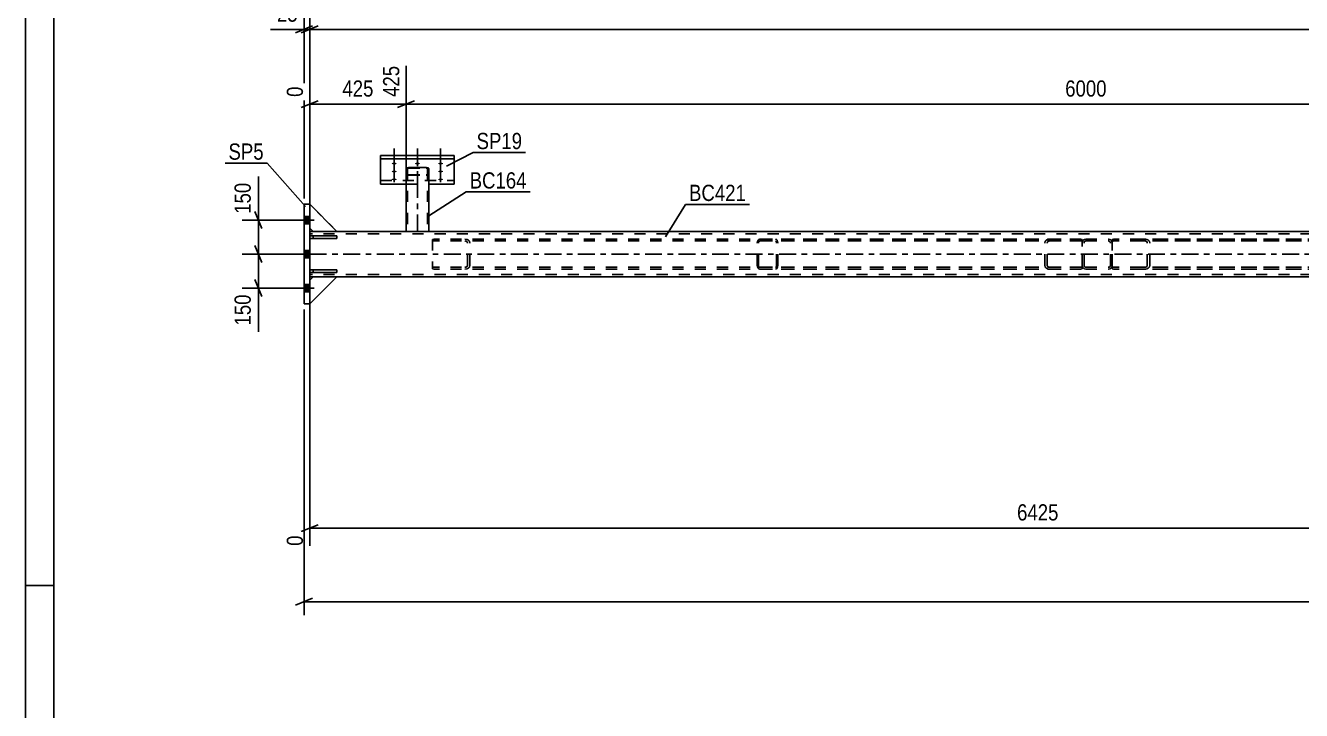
# Model space of a CAD drawing. Header units: millimetres. Extents: x -88 to 753, y -416 to 178.
# Drawn here: x -88.4 to 136.8, y -288.9 to -167.9 of the extents above; entities that cross this region are included whole.
import ezdxf

# ---------------------------------------------------------------- set-up
doc = ezdxf.new("R2010")
doc.units = ezdxf.units.MM
doc.linetypes.add('DXK_LINE_DOT2', pattern=[3.9198, 1.9599, -1.9599])
doc.linetypes.add('DXK_LINE_DOT3', pattern=[5.9187, 2.979, -0.9799, 0.9799, -0.9799])
doc.styles.add('Arial Narrow', font='ARIALN.TTF', dxfattribs={"height": 0.2})

# ---------------------------------------------------------------- blocks, each defined once
blk = doc.blocks.new('Unknown-761550090-1163')
at = {"color": 5, "linetype": 'Continuous'}
for p, q in [((-88.4, 178.2), (-88.4, -415.8)), ((-83.4, 173.2), (-83.4, -410.8)), ((-83.4, -266.8), (-88.4, -266.8))]:
    blk.add_line(p, q, dxfattribs=at)
blk = doc.blocks.new('Part-761550090-5120 - 5109')
at = {"color": 7, "linetype": 'DXK_LINE_DOT2'}
for p, q in [((103.67, -205.63), (103.41, -205.67)), ((103.41, -205.67), (103.41, -210.87)), ((103.41, -206.02), (103.5, -205.98)), ((103.5, -205.98), (103.67, -205.95)), ((214.4, -205.63), (103.67, -205.63)), ((214.4, -205.95), (103.67, -205.95)), ((109.5, -205.68), (109.16, -205.63)), ((109.16, -205.95), (109.33, -205.98)), ((109.57, -206.15), (109.6, -206.27)), ((109.6, -210.27), (109.6, -206.27)), ((110.04, -206.27), (109.97, -206.03)), ((110.04, -210.27), (110.04, -206.27)), ((103.5, -210.57), (103.41, -210.52)), ((103.41, -210.87), (103.67, -210.91)), ((103.67, -210.59), (103.5, -210.57)), ((214.4, -210.59), (103.67, -210.59)), ((214.4, -210.91), (103.67, -210.91)), ((109.33, -210.57), (109.16, -210.59)), ((109.16, -210.91), (109.5, -210.86)), ((109.6, -210.27), (109.57, -210.39)), ((109.97, -210.52), (110.04, -210.27))]:
    blk.add_line(p, q, dxfattribs=at)
for centre, radius, start, end in [((109.23, -206.36), 0.401, 32.4105, 75.4453), ((109.3, -206.46), 0.802, 32.4105, 75.4453), ((109.23, -210.18), 0.401, 284.5547, 327.5895), ((109.3, -210.09), 0.802, 284.5547, 327.5895)]:
    blk.add_arc(centre, radius, start, end, dxfattribs=at)
blk = doc.blocks.new('Part-761550090-5119 - 5109')
at = {"color": 7, "linetype": 'DXK_LINE_DOT2'}
for p, q in [((-16.33, -205.63), (-16.59, -205.67)), ((-16.59, -205.67), (-16.59, -210.87)), ((-16.59, -206.02), (-16.5, -205.98)), ((-16.5, -205.98), (-16.33, -205.95)), ((94.4, -205.63), (-16.33, -205.63)), ((94.4, -205.95), (-16.33, -205.95)), ((-10.5, -205.68), (-10.84, -205.63)), ((-10.84, -205.95), (-10.67, -205.98)), ((-10.43, -206.15), (-10.4, -206.27)), ((-10.4, -210.27), (-10.4, -206.27)), ((-9.96, -206.27), (-10.03, -206.03)), ((-9.96, -210.27), (-9.96, -206.27)), ((-16.5, -210.57), (-16.59, -210.52)), ((-16.59, -210.87), (-16.33, -210.91)), ((-16.33, -210.59), (-16.5, -210.57)), ((94.4, -210.59), (-16.33, -210.59)), ((94.4, -210.91), (-16.33, -210.91)), ((-10.67, -210.57), (-10.84, -210.59)), ((-10.84, -210.91), (-10.5, -210.86)), ((-10.4, -210.27), (-10.43, -210.39)), ((-10.03, -210.52), (-9.96, -210.27))]:
    blk.add_line(p, q, dxfattribs=at)
for centre, radius, start, end in [((-10.77, -206.36), 0.401, 32.4104, 75.4453), ((-10.7, -206.46), 0.802, 32.4104, 75.4453), ((-10.77, -210.18), 0.401, 284.5547, 327.5896), ((-10.7, -210.09), 0.802, 284.5547, 327.5896)]:
    blk.add_arc(centre, radius, start, end, dxfattribs=at)
blk = doc.blocks.new('Part-761550090-5226 - 5109')
at = {"color": 2, "linetype": 'Continuous'}
for p, q in [((-38.23, -205.03), (-33.43, -205.03)), ((-38.23, -205.51), (-38.23, -205.03)), ((-33.43, -205.51), (-38.23, -205.51)), ((-33.43, -205.03), (-33.43, -205.51))]:
    blk.add_line(p, q, dxfattribs=at)
at = {"color": 7, "linetype": 'DXK_LINE_DOT2'}
blk.add_line((-37.63, -205.51), (-37.63, -205.03), dxfattribs=at)
blk = doc.blocks.new('Part-761550090-5233 - 5109')
at = {"color": 7, "linetype": 'DXK_LINE_DOT2'}
for p, q in [((-38.23, -212.87), (-37.63, -212.27)), ((-33.43, -212.27), (-38.23, -217.07)), ((-38.23, -217.07), (-38.23, -212.87)), ((-37.63, -212.27), (-33.43, -212.27))]:
    blk.add_line(p, q, dxfattribs=at)
blk = doc.blocks.new('Part-761550090-5223 - 5109')
at = {"color": 2, "linetype": 'Continuous'}
for p, q in [((-38.23, -204.27), (-37.63, -204.27)), ((589.41, -204.27), (-33.43, -204.27)), ((-38.23, -212.27), (-37.63, -212.27)), ((589.41, -212.27), (-33.43, -212.27))]:
    blk.add_line(p, q, dxfattribs=at)
at = {"color": 7, "linetype": 'DXK_LINE_DOT2'}
for p, q in [((-38.23, -204.27), (-38.23, -212.27)), ((589.41, -204.67), (-38.23, -204.67)), ((-33.43, -204.27), (-37.63, -204.27)), ((589.41, -211.87), (-38.23, -211.87)), ((-33.43, -212.27), (-37.63, -212.27))]:
    blk.add_line(p, q, dxfattribs=at)
at = {"color": 7, "linetype": 'DXK_LINE_DOT3'}
blk.add_line((-38.23, -208.27), (589.41, -208.27), dxfattribs=at)
blk = doc.blocks.new('Part-761550090-5121 - 5109')
at = {"color": 7, "linetype": 'DXK_LINE_DOT2'}
for p, q in [((160.33, -205.63), (107.14, -205.63)), ((160.33, -205.95), (107.14, -205.95)), ((157.18, -206.03), (157.15, -206.27)), ((157.15, -210.27), (157.15, -206.27)), ((157.28, -205.82), (157.18, -206.03)), ((157.42, -205.68), (157.28, -205.82)), ((157.37, -206.27), (157.39, -206.15)), ((157.37, -210.27), (157.37, -206.27)), ((157.39, -206.15), (157.43, -206.04)), ((157.59, -205.63), (157.42, -205.68)), ((157.43, -206.04), (157.5, -205.98)), ((157.5, -205.98), (157.59, -205.95)), ((160.5, -205.68), (160.33, -205.63)), ((160.33, -205.95), (160.42, -205.98)), ((160.42, -205.98), (160.49, -206.04)), ((160.49, -206.04), (160.54, -206.15)), ((160.64, -205.82), (160.5, -205.68)), ((160.54, -206.15), (160.55, -206.27)), ((160.55, -210.27), (160.55, -206.27)), ((160.74, -206.03), (160.64, -205.82)), ((160.77, -206.27), (160.74, -206.03)), ((160.77, -210.27), (160.77, -206.27)), ((160.33, -210.59), (107.14, -210.59)), ((160.33, -210.91), (107.14, -210.91)), ((157.15, -210.27), (157.18, -210.52)), ((157.18, -210.52), (157.28, -210.72)), ((157.28, -210.72), (157.42, -210.86)), ((157.39, -210.39), (157.37, -210.27)), ((157.43, -210.5), (157.39, -210.39)), ((157.42, -210.86), (157.59, -210.91)), ((157.5, -210.57), (157.43, -210.5)), ((157.59, -210.59), (157.5, -210.57)), ((160.42, -210.57), (160.33, -210.59)), ((160.33, -210.91), (160.5, -210.86)), ((160.49, -210.5), (160.42, -210.57)), ((160.54, -210.39), (160.49, -210.5)), ((160.5, -210.86), (160.64, -210.72)), ((160.55, -210.27), (160.54, -210.39)), ((160.64, -210.72), (160.74, -210.52)), ((160.74, -210.52), (160.77, -210.27))]:
    blk.add_line(p, q, dxfattribs=at)
blk = doc.blocks.new('Part-761550090-5128 - 5109')
at = {"color": 7, "linetype": 'DXK_LINE_DOT2'}
for p, q in [((98.18, -206.03), (98.13, -206.27)), ((98.13, -210.27), (98.13, -206.27)), ((98.45, -206.27), (98.48, -206.15)), ((98.45, -210.27), (98.45, -206.27)), ((98.77, -205.63), (98.53, -205.68)), ((98.65, -205.98), (98.77, -205.95)), ((98.77, -205.63), (102.77, -205.63)), ((98.77, -205.95), (102.77, -205.95)), ((103.02, -205.68), (102.77, -205.63)), ((102.77, -205.95), (102.9, -205.98)), ((103.07, -206.15), (103.09, -206.27)), ((103.09, -210.27), (103.09, -206.27)), ((103.41, -206.27), (103.36, -206.03)), ((103.41, -210.27), (103.41, -206.27)), ((98.13, -210.27), (98.18, -210.52)), ((98.48, -210.39), (98.45, -210.27)), ((98.53, -210.86), (98.77, -210.91)), ((98.77, -210.59), (98.65, -210.57)), ((98.77, -210.59), (102.77, -210.59)), ((98.77, -210.91), (102.77, -210.91)), ((102.9, -210.57), (102.77, -210.59)), ((102.77, -210.91), (103.02, -210.86)), ((103.09, -210.27), (103.07, -210.39)), ((103.36, -210.52), (103.41, -210.27))]:
    blk.add_line(p, q, dxfattribs=at)
for centre, radius, start, end in [((98.77, -206.27), 0.64, 112.5, 157.5), ((98.77, -206.27), 0.32, 112.5, 157.5), ((102.77, -206.27), 0.32, 22.5, 67.5), ((102.77, -206.27), 0.64, 22.5, 67.5), ((98.77, -210.27), 0.64, 202.5, 247.5), ((98.77, -210.27), 0.32, 202.5, 247.5), ((102.77, -210.27), 0.32, 292.5, 337.5), ((102.77, -210.27), 0.64, 292.5, 337.5)]:
    blk.add_arc(centre, radius, start, end, dxfattribs=at)
blk = doc.blocks.new('Part-761550090-5195 - 5109')
at = {"color": 2, "linetype": 'Continuous'}
for p, q in [((-25.73, -195.9), (-25.73, -190.85)), ((-25.73, -190.85), (-12.73, -190.85)), ((-12.73, -190.85), (-12.73, -195.9)), ((-12.73, -191.46), (-25.73, -191.46)), ((-25.73, -195.9), (-21.23, -195.9)), ((-17.23, -195.9), (-12.73, -195.9))]:
    blk.add_line(p, q, dxfattribs=at)
at = {"color": 7, "linetype": 'DXK_LINE_DOT2'}
for p, q in [((-25.73, -195.3), (-12.73, -195.3)), ((-21.23, -195.9), (-17.23, -195.9))]:
    blk.add_line(p, q, dxfattribs=at)
blk = doc.blocks.new('Part-761550090-5137 - 5109')
at = {"color": 2, "linetype": 'Continuous'}
for p, q in [((-21.23, -193.16), (-21.19, -193.1)), ((-21.23, -193.16), (-21.23, -204.27)), ((-21.19, -193.1), (-21.09, -193.04)), ((-21.09, -193.04), (-20.93, -193.01)), ((-20.93, -193.01), (-20.75, -192.99)), ((-20.75, -192.99), (-17.71, -192.99)), ((-17.71, -192.99), (-17.52, -193.01)), ((-17.52, -193.01), (-17.37, -193.04)), ((-17.37, -193.04), (-17.26, -193.1)), ((-17.26, -193.1), (-17.23, -193.16)), ((-17.23, -204.27), (-17.23, -193.16))]:
    blk.add_line(p, q, dxfattribs=at)
at = {"color": 7, "linetype": 'DXK_LINE_DOT2'}
for p, q in [((-20.97, -193.13), (-20.99, -193.16)), ((-20.99, -193.16), (-20.99, -204.27)), ((-20.92, -193.1), (-20.97, -193.13)), ((-20.84, -193.08), (-20.92, -193.1)), ((-20.75, -193.08), (-20.84, -193.08)), ((-20.75, -193.08), (-17.71, -193.08)), ((-17.61, -193.08), (-17.71, -193.08)), ((-17.54, -193.1), (-17.61, -193.08)), ((-17.48, -193.13), (-17.54, -193.1)), ((-17.47, -193.16), (-17.48, -193.13)), ((-17.47, -193.16), (-17.47, -204.27)), ((-21.19, -194.26), (-21.23, -194.2)), ((-21.09, -194.31), (-21.19, -194.26)), ((-20.93, -194.35), (-21.09, -194.31)), ((-20.99, -194.2), (-20.97, -194.23)), ((-20.97, -194.23), (-20.92, -194.26)), ((-20.75, -194.36), (-20.93, -194.35)), ((-20.92, -194.26), (-20.84, -194.27)), ((-20.84, -194.27), (-20.75, -194.28)), ((-20.75, -194.28), (-17.71, -194.28)), ((-20.75, -194.36), (-17.71, -194.36)), ((-17.71, -194.28), (-17.61, -194.27)), ((-17.52, -194.35), (-17.71, -194.36)), ((-17.61, -194.27), (-17.54, -194.26)), ((-17.54, -194.26), (-17.52, -194.25)), ((-17.52, -194.25), (-17.48, -194.23)), ((-17.37, -194.31), (-17.52, -194.35)), ((-17.48, -194.23), (-17.47, -194.2)), ((-17.26, -194.26), (-17.37, -194.31)), ((-17.23, -194.2), (-17.26, -194.26)), ((-21.23, -204.27), (-17.23, -204.27))]:
    blk.add_line(p, q, dxfattribs=at)
at = {"color": 7, "linetype": 'DXK_LINE_DOT3'}
blk.add_line((-19.23, -204.27), (-19.23, -193.68), dxfattribs=at)
blk = doc.blocks.new('Part-761550090-5207 - 5109')
at = {"color": 2, "linetype": 'Continuous'}
for p, q in [((-38.23, -212.87), (-37.63, -212.27)), ((-33.43, -212.27), (-38.23, -217.07)), ((-37.63, -212.27), (-33.43, -212.27))]:
    blk.add_line(p, q, dxfattribs=at)
at = {"color": 7, "linetype": 'DXK_LINE_DOT2'}
blk.add_line((-38.23, -217.07), (-38.23, -212.87), dxfattribs=at)
blk = doc.blocks.new('Part-761550090-5230 - 5109')
at = {"color": 7, "linetype": 'DXK_LINE_DOT2'}
for p, q in [((-33.43, -204.27), (-38.23, -199.47)), ((-38.23, -199.47), (-38.23, -203.67)), ((-38.23, -203.67), (-37.63, -204.27)), ((-37.63, -204.27), (-33.43, -204.27))]:
    blk.add_line(p, q, dxfattribs=at)
blk = doc.blocks.new('Part-761550090-5166 - 5109')
at = {"color": 2, "linetype": 'Continuous'}
for p, q in [((-39.23, -199.47), (-39.23, -217.07)), ((-39.23, -199.47), (-38.23, -199.47)), ((-38.23, -199.47), (-38.23, -205.03)), ((-38.23, -205.51), (-38.23, -211.03)), ((-38.23, -217.07), (-38.23, -211.51)), ((-39.23, -217.07), (-38.23, -217.07))]:
    blk.add_line(p, q, dxfattribs=at)
at = {"color": 7, "linetype": 'DXK_LINE_DOT2'}
for p, q in [((-38.23, -205.03), (-38.23, -205.51)), ((-38.23, -211.51), (-38.23, -211.03))]:
    blk.add_line(p, q, dxfattribs=at)
blk = doc.blocks.new('Bolt-761550090-5238 - 5109')
at = {"linetype": 'Continuous'}
for points in [[(-38.23, -202.93), (-38.23, -201.61), (-39.23, -201.61), (-39.23, -202.93)], [(-38.23, -202.93), (-38.23, -201.61), (-39.23, -201.61), (-39.23, -202.93)], [(-38.23, -202.93), (-38.23, -201.61), (-39.23, -201.61), (-39.23, -202.93)], [(-38.23, -202.93), (-38.23, -201.61), (-39.23, -201.61), (-39.23, -202.93)], [(-38.23, -208.93), (-38.23, -207.61), (-39.23, -207.61), (-39.23, -208.93)], [(-38.23, -208.93), (-38.23, -207.61), (-39.23, -207.61), (-39.23, -208.93)], [(-38.23, -214.93), (-38.23, -213.61), (-39.23, -213.61), (-39.23, -214.93)], [(-38.23, -214.93), (-38.23, -213.61), (-39.23, -213.61), (-39.23, -214.93)], [(-38.23, -214.93), (-38.23, -213.61), (-39.23, -213.61), (-39.23, -214.93)], [(-38.23, -214.93), (-38.23, -213.61), (-39.23, -213.61), (-39.23, -214.93)]]:
    blk.add_hatch(color=1, dxfattribs=at).paths.add_polyline_path(points)
at = {"color": 1, "linetype": 'Continuous'}
for p, q in [((-37.47, -202.27), (-42.23, -202.27)), ((-37.47, -202.27), (-42.23, -202.27)), ((-37.47, -202.27), (-42.23, -202.27)), ((-37.47, -202.27), (-42.23, -202.27)), ((-38.23, -201.61), (-39.23, -201.61)), ((-38.23, -201.61), (-39.23, -201.61)), ((-38.23, -201.61), (-39.23, -201.61)), ((-38.23, -201.61), (-39.23, -201.61)), ((-38.23, -202.93), (-39.23, -202.93)), ((-38.23, -202.93), (-39.23, -202.93)), ((-38.23, -202.93), (-39.23, -202.93)), ((-38.23, -202.93), (-39.23, -202.93)), ((-37.47, -208.27), (-42.23, -208.27)), ((-37.47, -208.27), (-42.23, -208.27)), ((-38.23, -207.61), (-39.23, -207.61)), ((-38.23, -207.61), (-39.23, -207.61)), ((-38.23, -208.93), (-39.23, -208.93)), ((-38.23, -208.93), (-39.23, -208.93)), ((-38.23, -213.61), (-39.23, -213.61)), ((-38.23, -213.61), (-39.23, -213.61)), ((-38.23, -213.61), (-39.23, -213.61)), ((-38.23, -213.61), (-39.23, -213.61)), ((-37.47, -214.27), (-42.23, -214.27)), ((-37.47, -214.27), (-42.23, -214.27)), ((-37.47, -214.27), (-42.23, -214.27)), ((-37.47, -214.27), (-42.23, -214.27)), ((-38.23, -214.93), (-39.23, -214.93)), ((-38.23, -214.93), (-39.23, -214.93)), ((-38.23, -214.93), (-39.23, -214.93)), ((-38.23, -214.93), (-39.23, -214.93))]:
    blk.add_line(p, q, dxfattribs=at)
blk = doc.blocks.new('Part-761550090-5204 - 5109')
at = {"color": 2, "linetype": 'Continuous'}
for p, q in [((-33.43, -204.27), (-38.23, -199.47)), ((-38.23, -203.67), (-37.63, -204.27)), ((-33.43, -204.27), (-37.63, -204.27))]:
    blk.add_line(p, q, dxfattribs=at)
at = {"color": 7, "linetype": 'DXK_LINE_DOT2'}
blk.add_line((-38.23, -199.47), (-38.23, -203.67), dxfattribs=at)
blk = doc.blocks.new('Part-761550090-5225 - 5109')
at = {"color": 2, "linetype": 'Continuous'}
for p, q in [((-38.23, -211.03), (-33.43, -211.03)), ((-38.23, -211.51), (-38.23, -211.03)), ((-33.43, -211.51), (-38.23, -211.51)), ((-33.43, -211.03), (-33.43, -211.51))]:
    blk.add_line(p, q, dxfattribs=at)
at = {"color": 7, "linetype": 'DXK_LINE_DOT2'}
blk.add_line((-37.63, -211.51), (-37.63, -211.03), dxfattribs=at)
blk = doc.blocks.new('Part-761550090-5227 - 5109')
at = {"color": 7, "linetype": 'DXK_LINE_DOT2'}
for p, q in [((-33.43, -211.03), (-38.23, -211.03)), ((-38.23, -211.03), (-38.23, -211.51)), ((-38.23, -211.51), (-33.43, -211.51)), ((-37.63, -211.51), (-37.63, -211.03)), ((-33.43, -211.51), (-33.43, -211.03))]:
    blk.add_line(p, q, dxfattribs=at)
blk = doc.blocks.new('Part-761550090-5228 - 5109')
at = {"color": 7, "linetype": 'DXK_LINE_DOT2'}
for p, q in [((-33.43, -205.03), (-38.23, -205.03)), ((-38.23, -205.03), (-38.23, -205.51)), ((-38.23, -205.51), (-33.43, -205.51)), ((-37.63, -205.51), (-37.63, -205.03)), ((-33.43, -205.51), (-33.43, -205.03))]:
    blk.add_line(p, q, dxfattribs=at)
blk = doc.blocks.new('Part-761550090-5229 - 5109')
at = {"color": 7, "linetype": 'DXK_LINE_DOT2'}
for p, q in [((-33.43, -204.27), (-38.23, -199.47)), ((-38.23, -199.47), (-38.23, -203.67)), ((-38.23, -203.67), (-37.63, -204.27)), ((-37.63, -204.27), (-33.43, -204.27))]:
    blk.add_line(p, q, dxfattribs=at)
blk = doc.blocks.new('Part-761550090-5232 - 5109')
at = {"color": 7, "linetype": 'DXK_LINE_DOT2'}
for p, q in [((-38.23, -212.87), (-37.63, -212.27)), ((-33.43, -212.27), (-38.23, -217.07)), ((-38.23, -217.07), (-38.23, -212.87)), ((-37.63, -212.27), (-33.43, -212.27))]:
    blk.add_line(p, q, dxfattribs=at)
blk = doc.blocks.new('Bolt-761550090-5245 - 5109')
at = {"linetype": 'Continuous'}
for points in [[(-23.33, -192.13), (-23.23, -192.13), (-23.15, -192.14), (-23.07, -192.15), (-23, -192.18), (-22.95, -192.2), (-22.91, -192.23), (-22.89, -192.26), (-22.89, -192.29), (-22.91, -192.32), (-22.95, -192.35), (-23, -192.38), (-23.07, -192.4), (-23.15, -192.41), (-23.23, -192.42), (-23.33, -192.43), (-23.42, -192.42), (-23.51, -192.41), (-23.58, -192.4), (-23.65, -192.38), (-23.71, -192.35), (-23.74, -192.32), (-23.76, -192.29), (-23.76, -192.26), (-23.74, -192.23), (-23.71, -192.2), (-23.65, -192.18), (-23.58, -192.15), (-23.51, -192.14), (-23.42, -192.13)], [(-23.33, -193.53), (-23.23, -193.53), (-23.15, -193.54), (-23.07, -193.56), (-23, -193.58), (-22.95, -193.6), (-22.91, -193.63), (-22.89, -193.66), (-22.89, -193.69), (-22.91, -193.73), (-22.95, -193.75), (-23, -193.78), (-23.07, -193.8), (-23.15, -193.82), (-23.23, -193.83), (-23.33, -193.83), (-23.42, -193.83), (-23.51, -193.82), (-23.58, -193.8), (-23.65, -193.78), (-23.71, -193.75), (-23.74, -193.73), (-23.76, -193.69), (-23.76, -193.66), (-23.74, -193.63), (-23.71, -193.6), (-23.65, -193.58), (-23.58, -193.56), (-23.51, -193.54), (-23.42, -193.53)], [(-19.23, -192.13), (-19.13, -192.13), (-19.05, -192.14), (-18.97, -192.15), (-18.9, -192.18), (-18.85, -192.2), (-18.81, -192.23), (-18.79, -192.26), (-18.79, -192.29), (-18.81, -192.32), (-18.85, -192.35), (-18.9, -192.38), (-18.97, -192.4), (-19.05, -192.41), (-19.13, -192.42), (-19.23, -192.43), (-19.32, -192.42), (-19.41, -192.41), (-19.48, -192.4), (-19.55, -192.38), (-19.61, -192.35), (-19.64, -192.32), (-19.66, -192.29), (-19.66, -192.26), (-19.64, -192.23), (-19.61, -192.2), (-19.55, -192.18), (-19.48, -192.15), (-19.41, -192.14), (-19.32, -192.13)], [(-15.13, -192.13), (-15.03, -192.13), (-14.95, -192.14), (-14.87, -192.15), (-14.8, -192.18), (-14.75, -192.2), (-14.71, -192.23), (-14.69, -192.26), (-14.69, -192.29), (-14.71, -192.32), (-14.75, -192.35), (-14.8, -192.38), (-14.87, -192.4), (-14.95, -192.41), (-15.03, -192.42), (-15.13, -192.43), (-15.22, -192.42), (-15.31, -192.41), (-15.38, -192.4), (-15.45, -192.38), (-15.51, -192.35), (-15.54, -192.32), (-15.56, -192.29), (-15.56, -192.26), (-15.54, -192.23), (-15.51, -192.2), (-15.45, -192.18), (-15.38, -192.15), (-15.31, -192.14), (-15.22, -192.13)], [(-15.13, -193.53), (-15.03, -193.53), (-14.95, -193.54), (-14.87, -193.56), (-14.8, -193.58), (-14.75, -193.6), (-14.71, -193.63), (-14.69, -193.66), (-14.69, -193.69), (-14.71, -193.73), (-14.75, -193.75), (-14.8, -193.78), (-14.87, -193.8), (-14.95, -193.82), (-15.03, -193.83), (-15.13, -193.83), (-15.22, -193.83), (-15.31, -193.82), (-15.38, -193.8), (-15.45, -193.78), (-15.51, -193.75), (-15.54, -193.73), (-15.56, -193.69), (-15.56, -193.66), (-15.54, -193.63), (-15.51, -193.6), (-15.45, -193.58), (-15.38, -193.56), (-15.31, -193.54), (-15.22, -193.53)], [(-23.33, -194.93), (-23.23, -194.93), (-23.15, -194.94), (-23.07, -194.96), (-23, -194.98), (-22.95, -195.01), (-22.91, -195.03), (-22.89, -195.07), (-22.89, -195.1), (-22.91, -195.13), (-22.95, -195.16), (-23, -195.18), (-23.07, -195.2), (-23.15, -195.22), (-23.23, -195.23), (-23.33, -195.23), (-23.42, -195.23), (-23.51, -195.22), (-23.58, -195.2), (-23.65, -195.18), (-23.71, -195.16), (-23.74, -195.13), (-23.76, -195.1), (-23.76, -195.07), (-23.74, -195.03), (-23.71, -195.01), (-23.65, -194.98), (-23.58, -194.96), (-23.51, -194.94), (-23.42, -194.93)], [(-15.13, -194.93), (-15.03, -194.93), (-14.95, -194.94), (-14.87, -194.96), (-14.8, -194.98), (-14.75, -195.01), (-14.71, -195.03), (-14.69, -195.07), (-14.69, -195.1), (-14.71, -195.13), (-14.75, -195.16), (-14.8, -195.18), (-14.87, -195.2), (-14.95, -195.22), (-15.03, -195.23), (-15.13, -195.23), (-15.22, -195.23), (-15.31, -195.22), (-15.38, -195.2), (-15.45, -195.18), (-15.51, -195.16), (-15.54, -195.13), (-15.56, -195.1), (-15.56, -195.07), (-15.54, -195.03), (-15.51, -195.01), (-15.45, -194.98), (-15.38, -194.96), (-15.31, -194.94), (-15.22, -194.93)]]:
    blk.add_hatch(color=1, dxfattribs=at).paths.add_polyline_path(points)
at = {"color": 1, "linetype": 'Continuous'}
for p, q in [((-23.33, -192.77), (-23.33, -189.65)), ((-23.33, -194.17), (-23.33, -191.05)), ((-19.23, -192.77), (-19.23, -189.65)), ((-15.13, -192.77), (-15.13, -189.65)), ((-15.13, -194.17), (-15.13, -191.05)), ((-23.33, -195.57), (-23.33, -192.45)), ((-15.13, -195.57), (-15.13, -192.45))]:
    blk.add_line(p, q, dxfattribs=at)
at = {"color": 1, "linetype": 'DXK_LINE_DOT2'}
blk.add_line((-19.23, -195.57), (-19.23, -192.45), dxfattribs=at)
blk = doc.blocks.new('Part-761550090-5256 - 5109')
at = {"color": 7, "linetype": 'DXK_LINE_DOT2'}
for p, q in [((40.77, -206.27), (40.81, -206.03)), ((40.77, -210.27), (40.77, -206.27)), ((40.81, -206.03), (40.9, -205.82)), ((40.9, -205.82), (41.04, -205.68)), ((41.01, -206.15), (40.99, -206.27)), ((40.99, -210.27), (40.99, -206.27)), ((41.06, -206.04), (41.01, -206.15)), ((41.04, -205.68), (41.21, -205.63)), ((41.13, -205.98), (41.06, -206.04)), ((41.21, -205.95), (41.13, -205.98)), ((97.88, -205.63), (41.21, -205.63)), ((97.88, -205.95), (41.21, -205.95)), ((43.96, -205.63), (44.13, -205.68)), ((44.04, -205.98), (43.96, -205.95)), ((44.11, -206.04), (44.04, -205.98)), ((44.16, -206.15), (44.11, -206.04)), ((44.13, -205.68), (44.27, -205.82)), ((44.18, -206.27), (44.16, -206.15)), ((44.18, -210.27), (44.18, -206.27)), ((44.27, -205.82), (44.36, -206.03)), ((44.36, -206.03), (44.4, -206.27)), ((44.4, -210.27), (44.4, -206.27)), ((91.57, -206.03), (91.51, -206.27)), ((91.51, -210.27), (91.51, -206.27)), ((91.95, -206.27), (91.98, -206.15)), ((91.95, -210.27), (91.95, -206.27)), ((92.39, -205.63), (92.05, -205.68)), ((92.22, -205.98), (92.39, -205.95)), ((97.88, -205.63), (98.13, -205.67)), ((97.88, -205.95), (98.04, -205.98)), ((98.04, -205.98), (98.13, -206.02)), ((98.13, -210.87), (98.13, -205.67)), ((40.81, -210.52), (40.77, -210.27)), ((40.9, -210.72), (40.81, -210.52)), ((41.04, -210.86), (40.9, -210.72)), ((40.99, -210.27), (41.01, -210.39)), ((41.01, -210.39), (41.06, -210.5)), ((41.21, -210.91), (41.04, -210.86)), ((41.06, -210.5), (41.13, -210.57)), ((41.13, -210.57), (41.21, -210.59)), ((97.88, -210.59), (41.21, -210.59)), ((97.88, -210.91), (41.21, -210.91)), ((43.96, -210.59), (44.04, -210.57)), ((44.13, -210.86), (43.96, -210.91)), ((44.04, -210.57), (44.11, -210.5)), ((44.11, -210.5), (44.16, -210.39)), ((44.27, -210.72), (44.13, -210.86)), ((44.16, -210.39), (44.18, -210.27)), ((44.36, -210.52), (44.27, -210.72)), ((44.4, -210.27), (44.36, -210.52)), ((91.51, -210.27), (91.57, -210.52)), ((91.98, -210.39), (91.95, -210.27)), ((92.05, -210.86), (92.39, -210.91)), ((92.39, -210.59), (92.22, -210.57)), ((98.04, -210.57), (97.88, -210.59)), ((97.88, -210.91), (98.13, -210.87)), ((98.13, -210.52), (98.04, -210.57))]:
    blk.add_line(p, q, dxfattribs=at)
for centre, radius, start, end in [((92.25, -206.46), 0.802, 104.5547, 147.5896), ((92.32, -206.36), 0.401, 104.5547, 147.5896), ((92.25, -210.09), 0.802, 212.4104, 255.4453), ((92.32, -210.18), 0.401, 212.4104, 255.4453)]:
    blk.add_arc(centre, radius, start, end, dxfattribs=at)
blk = doc.blocks.new('StraightDimension-761550090-16646 - 5109')
at = {"color": 7, "linetype": 'Continuous'}
for p, q in [((-39.23, -198.47), (-39.23, -165.73)), ((-38.23, -198.47), (-38.23, -165.73)), ((-40.73, -169.18), (-37.73, -167.98)), ((-36.73, -167.98), (-39.73, -169.18)), ((-39.23, -168.58), (-38.23, -168.58))]:
    blk.add_line(p, q, dxfattribs=at)
at = {"color": 0}
blk.add_wipeout([(-39.75, -167.83), (-39.75, -163.63), (-44.61, -163.63), (-44.61, -167.83)], dxfattribs=at)
at = {"color": 7, "linetype": 'Continuous'}
blk.add_line((-39.23, -168.58), (-45.13, -168.58), dxfattribs=at)
blk.add_line((-39.23, -168.58), (-45.13, -168.58), dxfattribs=at)
at = {"color": 3, "style": 'Arial Narrow'}
blk.add_text('25', height=2.863, dxfattribs=at).set_placement((-44.01, -167.23))
blk = doc.blocks.new('StraightDimension-761550090-5280 - 5109')
at = {"color": 7, "linetype": 'Continuous'}
for p, q in [((-41.93, -202.27), (-50.15, -202.27)), ((-47.9, -200.77), (-46.7, -203.77)), ((-47.3, -208.27), (-47.3, -202.27)), ((-46.7, -209.77), (-47.9, -206.77)), ((-41.93, -208.27), (-50.15, -208.27))]:
    blk.add_line(p, q, dxfattribs=at)
at = {"color": 0}
blk.add_wipeout([(-48.05, -195.06), (-52.25, -195.06), (-52.25, -201.75), (-48.05, -201.75)], dxfattribs=at)
at = {"color": 7, "linetype": 'Continuous'}
blk.add_line((-47.3, -202.27), (-47.3, -194.54), dxfattribs=at)
blk.add_line((-47.3, -202.27), (-47.3, -194.54), dxfattribs=at)
at = {"color": 3, "style": 'Arial Narrow'}
blk.add_text('150', height=2.863, rotation=90.0002, dxfattribs=at).set_placement((-48.65, -201.15))
blk = doc.blocks.new('StraightDimension-761550090-5290 - 5109')
at = {"color": 7, "linetype": 'Continuous'}
for p, q in [((-47.9, -206.77), (-46.7, -209.77)), ((-41.93, -208.27), (-50.15, -208.27)), ((-47.3, -214.27), (-47.3, -208.27)), ((-46.7, -215.77), (-47.9, -212.77)), ((-41.93, -214.27), (-50.15, -214.27))]:
    blk.add_line(p, q, dxfattribs=at)
at = {"color": 0}
blk.add_wipeout([(-48.05, -214.8), (-52.25, -214.8), (-52.25, -221.48), (-48.05, -221.48)], dxfattribs=at)
at = {"color": 7, "linetype": 'Continuous'}
blk.add_line((-47.3, -214.27), (-47.3, -222.01), dxfattribs=at)
blk.add_line((-47.3, -214.27), (-47.3, -222.01), dxfattribs=at)
at = {"color": 3, "style": 'Arial Narrow'}
blk.add_text('150', height=2.863, rotation=90.0002, dxfattribs=at).set_placement((-48.65, -220.88))
blk = doc.blocks.new('StraightDimension-761550090-13498 - 5109')
at = {"color": 7, "linetype": 'Continuous'}
for p, q in [((-38.23, -213.27), (-38.23, -259.79)), ((-36.73, -256.06), (-39.73, -257.26)), ((-38.23, -256.66), (218.77, -256.66))]:
    blk.add_line(p, q, dxfattribs=at)
at = {"color": 0}
blk.add_wipeout([(94.53, -255.91), (94.53, -251.71), (86.02, -251.71), (86.02, -255.91)], dxfattribs=at)
at = {"color": 0, "linetype": 'Continuous'}
blk.add_wipeout([(-38.83, -257.36), (-43.03, -257.36), (-43.03, -260.39), (-38.83, -260.39)], dxfattribs=at)
at = {"color": 3, "style": 'Arial Narrow'}
blk.add_text('6425', height=2.863, dxfattribs=at).set_placement((86.62, -255.31))
at = {"color": 3, "linetype": 'Continuous', "style": 'Arial Narrow'}
blk.add_text('0', height=2.86, rotation=90.0002, dxfattribs=at).set_placement((-39.43, -259.79))
blk = doc.blocks.new('StraightDimension-761550090-16645 - 5109')
at = {"color": 7, "linetype": 'Continuous'}
for p, q in [((-38.23, -198.47), (-38.23, -165.73)), ((-36.73, -167.98), (-39.73, -169.18)), ((-38.23, -168.58), (600.31, -168.58))]:
    blk.add_line(p, q, dxfattribs=at)
blk = doc.blocks.new('StraightDimension-761550090-16711 - 5109')
at = {"color": 7, "linetype": 'Continuous'}
for p, q in [((-39.23, -218.07), (-39.23, -272.05)), ((-37.73, -269.05), (-40.73, -270.25)), ((-39.23, -269.65), (601.31, -269.65))]:
    blk.add_line(p, q, dxfattribs=at)
blk = doc.blocks.new('StraightDimension-761550090-16901 - 5109')
at = {"color": 7, "linetype": 'Continuous'}
for p, q in [((-21.23, -196.44), (-21.23, -175.03)), ((-19.73, -181.21), (-22.73, -182.41)), ((-21.23, -181.81), (218.77, -181.81))]:
    blk.add_line(p, q, dxfattribs=at)
at = {"color": 0}
blk.add_wipeout([(103.03, -181.06), (103.03, -176.86), (94.52, -176.86), (94.52, -181.06)], dxfattribs=at)
at = {"color": 3, "style": 'Arial Narrow'}
blk.add_text('6000', height=2.863, dxfattribs=at).set_placement((95.12, -180.46))
blk = doc.blocks.new('StraightDimension-761550090-16902 - 5109')
at = {"color": 7, "linetype": 'Continuous'}
for p, q in [((-21.23, -196.44), (-21.23, -175.03)), ((-38.23, -203.27), (-38.23, -178.69)), ((-36.73, -181.21), (-39.73, -182.41)), ((-38.23, -181.81), (-21.23, -181.81)), ((-22.73, -182.41), (-19.73, -181.21))]:
    blk.add_line(p, q, dxfattribs=at)
at = {"color": 0}
blk.add_wipeout([(-26.38, -181.06), (-26.38, -176.86), (-33.07, -176.86), (-33.07, -181.06)], dxfattribs=at)
at = {"color": 0, "linetype": 'Continuous'}
blk.add_wipeout([(-38.83, -178.09), (-43.03, -178.09), (-43.03, -181.11), (-38.83, -181.11)], dxfattribs=at)
at = {"color": 3, "linetype": 'Continuous', "style": 'Arial Narrow'}
blk.add_text('0', height=2.86, rotation=90.0002, dxfattribs=at).set_placement((-39.43, -180.51))
at = {"color": 0, "linetype": 'Continuous'}
blk.add_wipeout([(-21.83, -174.43), (-26.03, -174.43), (-26.03, -181.11), (-21.83, -181.11)], dxfattribs=at)
at = {"color": 3, "linetype": 'Continuous', "style": 'Arial Narrow'}
blk.add_text('425', height=2.863, rotation=90.0002, dxfattribs=at).set_placement((-22.43, -180.51))
at = {"color": 3, "style": 'Arial Narrow'}
blk.add_text('425', height=2.863, dxfattribs=at).set_placement((-32.47, -180.46))
blk = doc.blocks.new('Mark-761550090-5162 - 5109')
at = {"color": 0}
blk.add_wipeout([(-46.36, -191.6), (-46.36, -188.6), (-52.57, -188.6), (-52.57, -191.6)], dxfattribs=at)
blk.add_wipeout([(-46.36, -191.6), (-46.36, -188.6), (-52.57, -188.6), (-52.57, -191.6)], dxfattribs=at)
at = {"color": 30, "linetype": 'Continuous'}
for p in [(-53.17, -192.2), (-39.01, -199.89)]:
    blk.add_line(p, (-45.76, -192.2), dxfattribs=at)
at = {"color": 3, "style": 'Arial Narrow'}
blk.add_text('SP5', height=2.863, dxfattribs=at).set_placement((-52.57, -191.6))
blk = doc.blocks.new('Mark-761550090-5191 - 5109')
at = {"color": 0}
blk.add_wipeout([(-0.74, -189.73), (-0.74, -186.73), (-8.78, -186.73), (-8.78, -189.73)], dxfattribs=at)
blk.add_wipeout([(-0.74, -189.73), (-0.74, -186.73), (-8.78, -186.73), (-8.78, -189.73)], dxfattribs=at)
at = {"color": 30, "linetype": 'Continuous'}
for p, q in [((-14.09, -192.74), (-9.38, -190.33)), ((-9.38, -190.33), (-0.14, -190.33))]:
    blk.add_line(p, q, dxfattribs=at)
at = {"color": 3, "style": 'Arial Narrow'}
blk.add_text('SP19', height=2.863, dxfattribs=at).set_placement((-8.78, -189.73))
blk = doc.blocks.new('Mark-761550090-5133 - 5109')
at = {"color": 0}
blk.add_wipeout([(0.05, -196.69), (0.05, -193.69), (-10, -193.69), (-10, -196.69)], dxfattribs=at)
blk.add_wipeout([(0.05, -196.69), (0.05, -193.69), (-10, -193.69), (-10, -196.69)], dxfattribs=at)
at = {"color": 30, "linetype": 'Continuous'}
for p, q in [((-17.23, -201.52), (-10.6, -197.29)), ((-10.6, -197.29), (0.65, -197.29))]:
    blk.add_line(p, q, dxfattribs=at)
at = {"color": 3, "style": 'Arial Narrow'}
blk.add_text('BC164', height=2.863, dxfattribs=at).set_placement((-10, -196.69))
blk = doc.blocks.new('Mark-761550090-5219 - 5109')
at = {"color": 0}
blk.add_wipeout([(38.77, -198.89), (38.77, -195.89), (28.72, -195.89), (28.72, -198.89)], dxfattribs=at)
blk.add_wipeout([(38.77, -198.89), (38.77, -195.89), (28.72, -195.89), (28.72, -198.89)], dxfattribs=at)
at = {"color": 30, "linetype": 'Continuous'}
for p, q in [((24.57, -205.24), (28.12, -199.49)), ((28.12, -199.49), (39.37, -199.49))]:
    blk.add_line(p, q, dxfattribs=at)
at = {"color": 3, "style": 'Arial Narrow'}
blk.add_text('BC421', height=2.863, dxfattribs=at).set_placement((28.72, -198.89))

msp = doc.modelspace()

# ---------------------------------------------------------------- block references
for name in ['Unknown-761550090-1163', 'Part-761550090-5195 - 5109', 'Bolt-761550090-5245 - 5109', 'Part-761550090-5137 - 5109', 'Part-761550090-5166 - 5109', 'Part-761550090-5230 - 5109', 'Part-761550090-5204 - 5109', 'Part-761550090-5229 - 5109', 'Bolt-761550090-5238 - 5109', 'Part-761550090-5223 - 5109', 'Part-761550090-5226 - 5109', 'Part-761550090-5228 - 5109', 'Part-761550090-5119 - 5109', 'Part-761550090-5256 - 5109', 'Part-761550090-5128 - 5109', 'Part-761550090-5120 - 5109', 'Part-761550090-5121 - 5109', 'Part-761550090-5225 - 5109', 'Part-761550090-5227 - 5109', 'Part-761550090-5233 - 5109', 'Part-761550090-5207 - 5109', 'Part-761550090-5232 - 5109']:
    msp.add_blockref(name, (0, 0))

# ---------------------------------------------------------------- next in the draw order: block references
msp.add_blockref('StraightDimension-761550090-16646 - 5109', (0, 0))

# ---------------------------------------------------------------- next in the draw order: block references
for name in ['StraightDimension-761550090-16645 - 5109', 'StraightDimension-761550090-5280 - 5109']:
    msp.add_blockref(name, (0, 0))

# ---------------------------------------------------------------- next in the draw order: block references
for name in ['StraightDimension-761550090-16901 - 5109', 'StraightDimension-761550090-5290 - 5109']:
    msp.add_blockref(name, (0, 0))

# ---------------------------------------------------------------- next in the draw order: block references
for name in ['StraightDimension-761550090-16902 - 5109', 'Mark-761550090-5191 - 5109', 'Mark-761550090-5219 - 5109', 'StraightDimension-761550090-13498 - 5109']:
    msp.add_blockref(name, (0, 0))

# ---------------------------------------------------------------- next in the draw order: block references
for name in ['Mark-761550090-5162 - 5109', 'Mark-761550090-5133 - 5109', 'StraightDimension-761550090-16711 - 5109']:
    msp.add_blockref(name, (0, 0))

doc.saveas('drawing.dxf')
